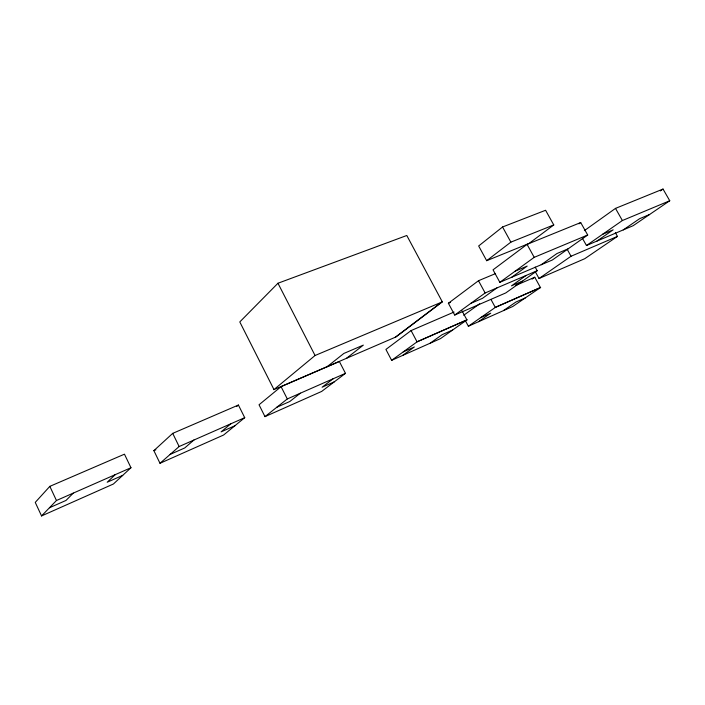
<?xml version="1.0" encoding="UTF-8"?>
<svg xmlns="http://www.w3.org/2000/svg" width="705" height="705" viewBox="0 0 705 705"><rect width="100%" height="100%" fill="white"/><g stroke="black" fill="none" stroke-linecap="round" stroke-linejoin="round"><path stroke-width="1.06" d="M49.835 486.362L35.25 502.392L41.551 515.937L113.408 484L130.963 467.732L124.459 454.179L49.835 486.362L56.453 500.515L41.551 515.937M442.317 301.863L315.064 355.505L273.813 389.68L395.919 336.972L442.317 301.863L406.794 235.488L277.964 283.243L239.788 321.929L273.963 389.557M73.285 493.103L65.988 500.453L49.438 507.767M115.188 474.668L107.195 482.229L122.723 475.373M153.875 450.645L172.707 433.372L238.413 405.04L244.723 417.677L223.6 435.02L160 463.291L153.875 450.645L155.867 449.781M160 463.291L179.132 446.538L244.723 417.677M193.928 440.026L184.728 447.957L170.152 454.399M236.748 406.468L238.413 405.04M230.808 423.802L221.097 431.874L234.818 425.811M281.066 386.648L259.035 404.776L264.983 416.629L321.674 391.425L345.476 373.35L339.361 361.506L281.066 386.648L287.296 398.951L264.983 416.629M502.559 226.984L478.66 245.966L486.679 260.691L528.962 243.489L553.769 224.939L545.591 210.266L502.559 226.984L510.878 242.132L486.679 260.691M327.19 366.662L343.855 353.443L363.339 345.115L346.516 358.272M300.392 393.187L289.773 401.515L276.836 407.234M333.113 378.788L322.106 387.221L334.329 381.819M395.311 337.237L441.683 302.137M454.064 312.042L411.086 330.575L385.917 349.433L391.627 360.334L440.484 338.62L467.133 319.77L417.263 341.705L391.627 360.334M535.174 267.089L537.175 270.72L505.741 292.945L454.707 315.056L448.38 303.256L478.492 280.713L495.553 273.593M527.058 244.371L493.042 269.83L499.836 282.3L552.332 260.013L587.697 235.012L580.7 222.551L527.058 244.371L534.214 257.343L499.836 282.3M578.946 223.82L580.7 222.551M454.707 315.056L485.137 292.972L537.175 270.72M402.793 355.32L414.337 346.975L403.26 351.883M496.858 287.957L482.476 298.338L470.87 303.335M511.671 277.276L527.181 266.085L515.249 271.117M463.705 315.258L479.726 303.767M584.366 230.641L615.5 208.389L663.026 189.063L669.75 200.749L633.187 225.679L586.463 245.516L582.436 238.316M430.279 343.106L442.079 334.708L452.584 330.063M526.124 275.452L511.486 285.851L522.449 281.136M541.193 264.745L556.959 253.536L568.195 248.803M532.108 279.101L534.769 277.232L540.453 287.57L495.307 307.424L490.962 299.422M660.374 190.914L663.026 189.063M468.367 326.23L495.527 307.274L540.673 287.411L512.755 306.499L468.367 326.23L465.335 320.59M535.474 272.033L539.034 278.51L571.05 256.241L617.465 236.395L615.377 232.694M586.463 245.516L622.383 220.533L669.75 200.749M478.528 321.656L490.742 313.179L480.704 317.62M596.976 241.057L613.165 229.839L602.581 234.298M503.493 310.561L515.901 302.048L525.445 297.827M623.255 229.892L639.611 218.691L649.605 214.487M617.465 236.395L584.762 258.7L539.034 278.51M56.453 500.515L130.963 467.732M287.296 398.951L345.476 373.35M515.663 285.472L534.769 277.232M448.38 303.256L450.389 302.401M534.214 257.343L587.697 235.012M510.878 242.132L553.769 224.939M615.5 208.389L622.383 220.533M567.313 249.535L571.05 256.241M478.492 280.713L485.137 292.972M462.031 310.834L466.913 319.92L417.06 341.855L411.086 330.575M277.964 283.243L315.064 355.496M172.707 433.372L179.132 446.538"/></g></svg>
